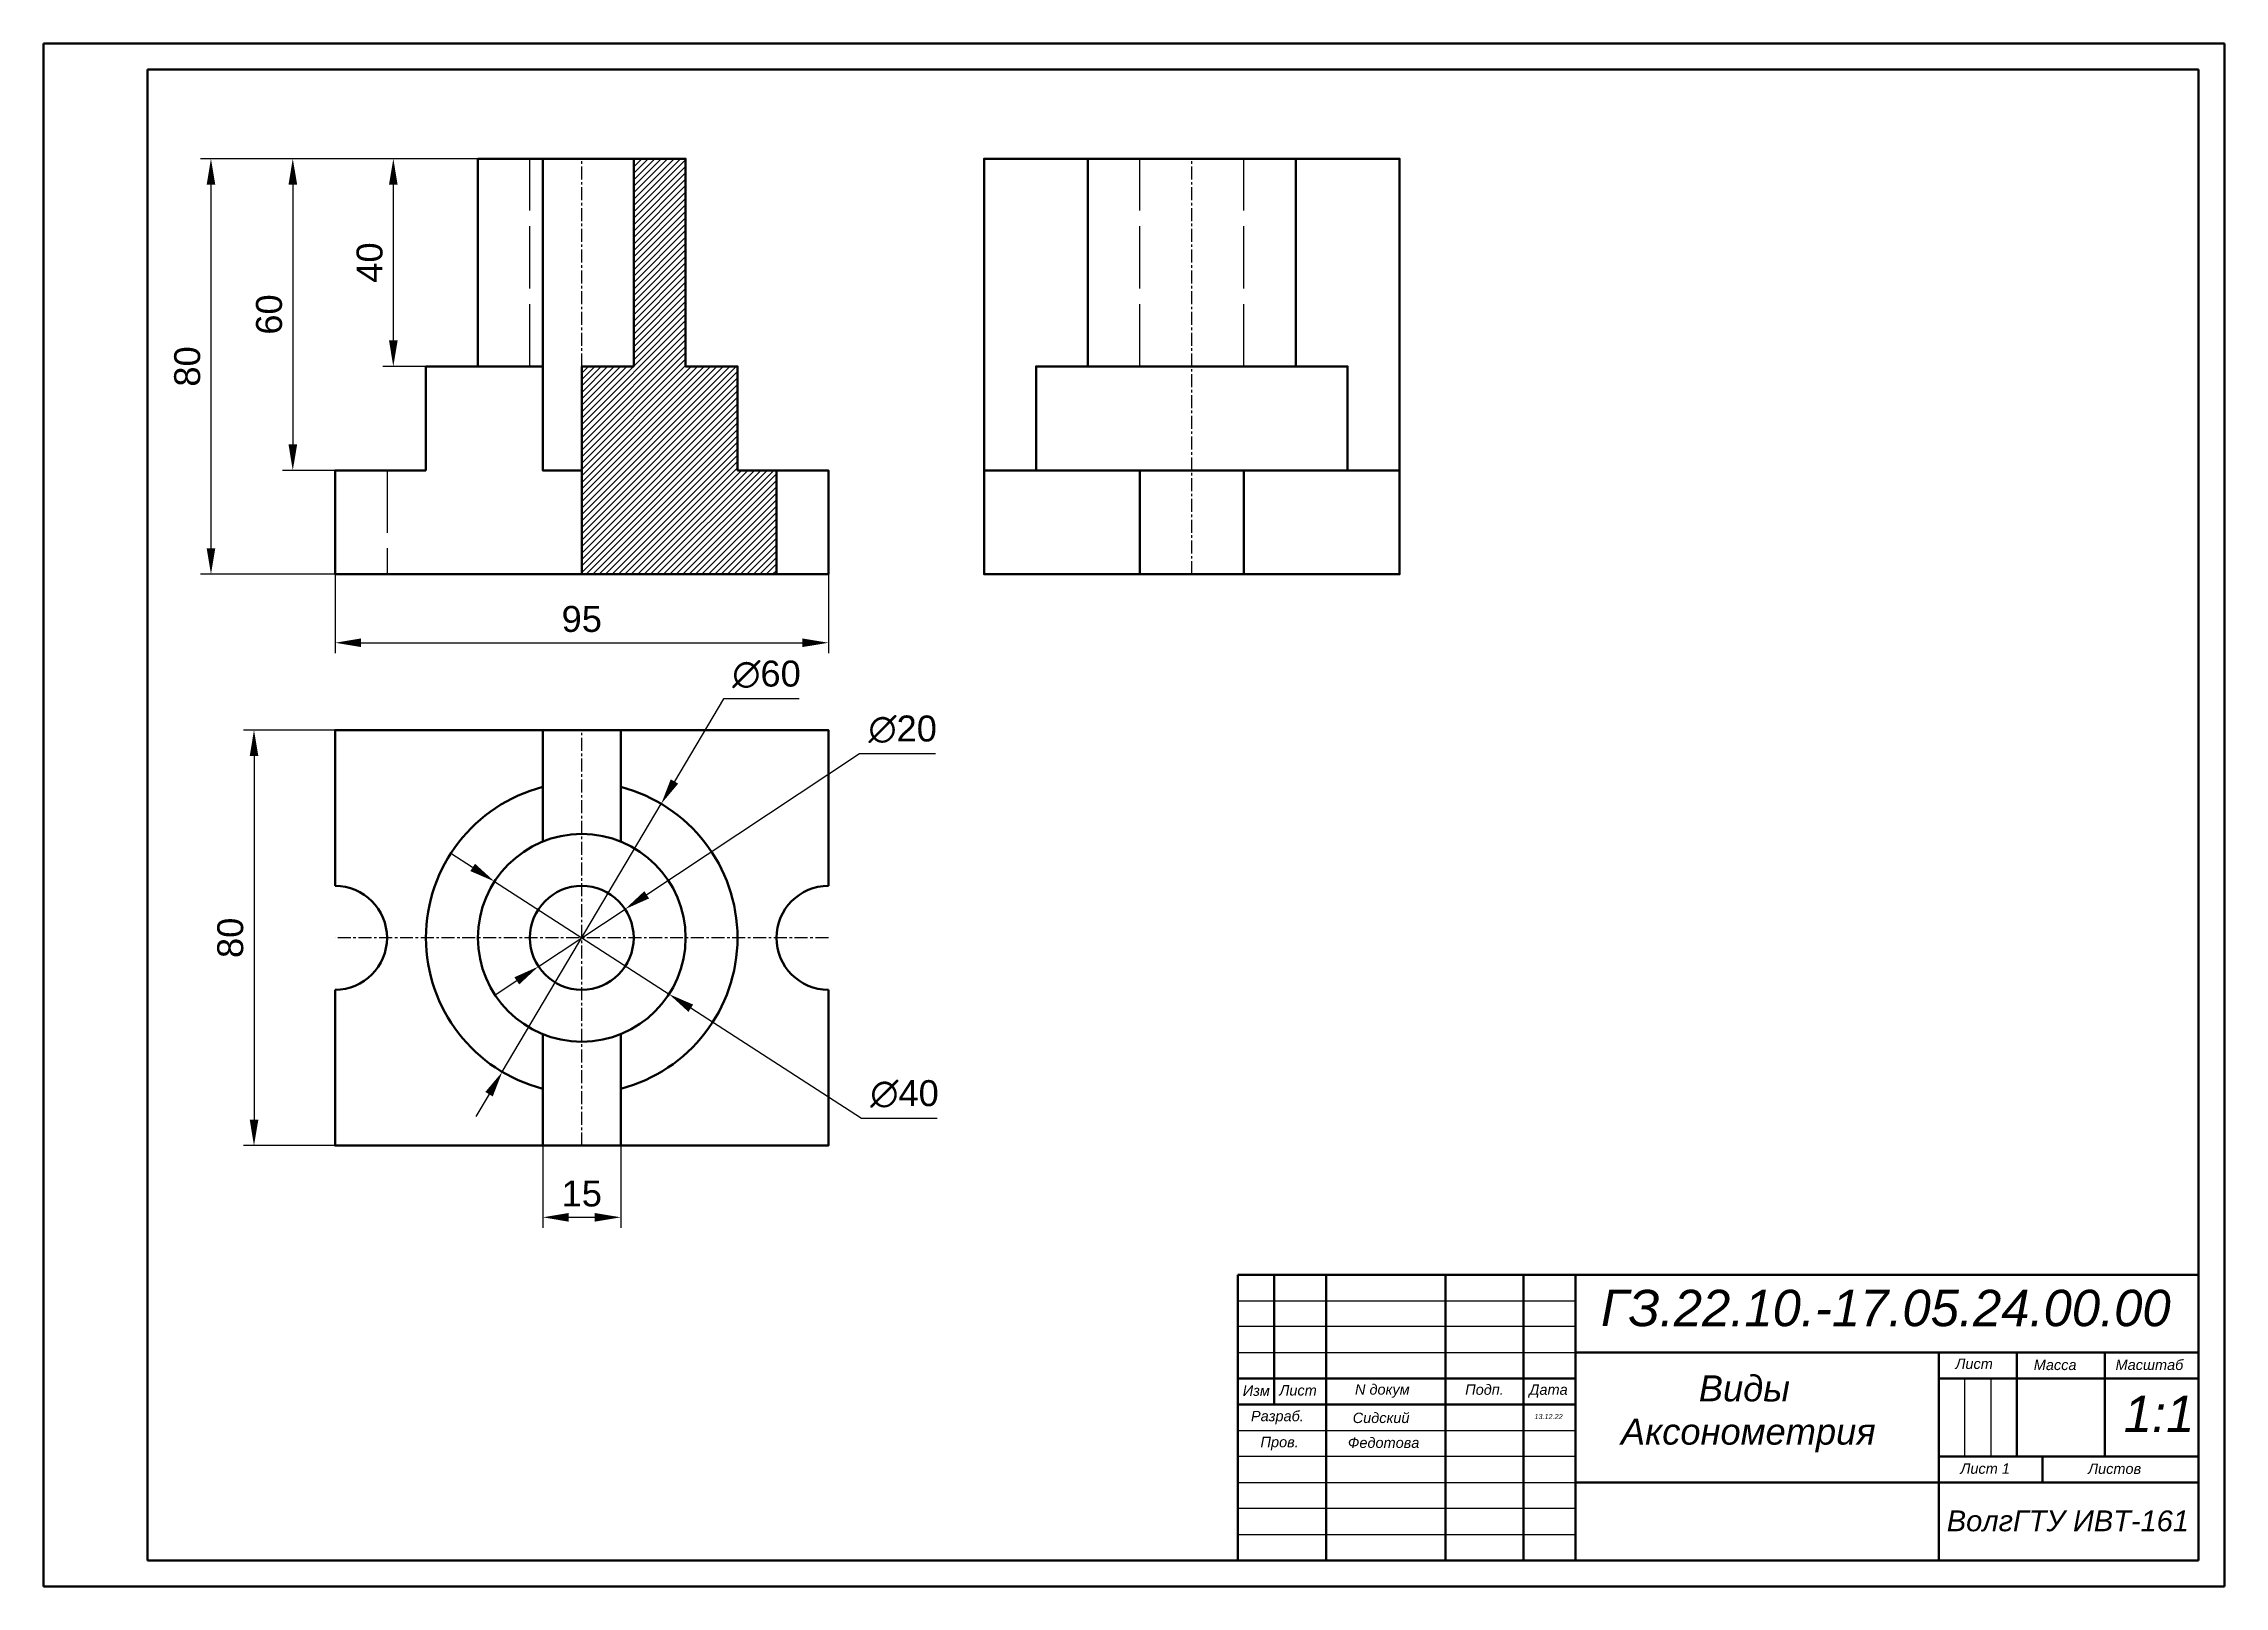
# Model space of a CAD drawing. Header units: inches. Extents: x -210 to 210, y 0 to 297.
import ezdxf

# ---------------------------------------------------------------- set-up
doc = ezdxf.new("R2010")
doc.units = ezdxf.units.IN
doc.header["$MEASUREMENT"] = 0
doc.linetypes.add('ACAD_ISO02W100', pattern=[15, 12, -3])
doc.linetypes.add('осеваяX2', pattern=[4, 2.5, -0.5, 0.5, -0.5])
for name, color, linetype, lineweight in [('Основные линии', 7, 'Continuous', 50), ('прерывистая', 7, 'ACAD_ISO02W100', 30), ('Пунктирные линии', 7, 'осеваяX2', 30), ('Размеры', 7, 'Continuous', 25), ('Тонкие линии', 7, 'Continuous', 30)]:
    doc.layers.add(name, color=color, linetype=linetype, lineweight=lineweight)
doc.styles.get("Standard").update_dxf_attribs({"font": 'arial.ttf'})
doc.dimstyles.new('Копия Standard', dxfattribs={"dimtxt": 5, "dimasz": 5, "dimexe": 2, "dimexo": 0, "dimgap": 2, "dimtad": 1, "dimtoh": 1, "dimdec": 0, "dimzin": 0, "dimdsep": 46, "dimtxsty": 'Standard', "dimcen": 0.09, "dimadec": 0, "dimazin": 0, "dimtfac": 1, "dimtdec": 0, "dimtmove": 0, "dimatfit": 3, "dimfxl": 1, "dimtolj": 1, "dimtzin": 0, "dimarcsym": 0})

# ---------------------------------------------------------------- blocks, each defined once
blk = doc.blocks.new('*D6')
at = {"layer": 'Defpoints', "color": 0, "transparency": 16777216}
for p in [(-153.86, 194.85), (-58.86, 194.85), (-58.86, 181.66)]:
    blk.add_point(p, dxfattribs=at)
at = {"layer": 'Размеры', "color": 0, "lineweight": -2, "transparency": 16777216}
for p, q in [((-153.86, 194.85), (-153.86, 179.66)), ((-58.86, 194.85), (-58.86, 179.66)), ((-148.86, 181.66), (-63.86, 181.66))]:
    blk.add_line(p, q, dxfattribs=at)
at = {"layer": 'Размеры', "color": 0, "transparency": 16777216}
for points in [[(-148.86, 182.49), (-148.86, 180.83), (-153.86, 181.66)], [(-63.86, 182.49), (-63.86, 180.83), (-58.86, 181.66)]]:
    blk.add_solid(points, dxfattribs=at)
at = {"layer": 'Размеры', "color": 0, "transparency": 16777216, "insert": (-106.36, 186.21), "char_height": 5, "attachment_point": 5}
blk.add_mtext('\\A1;95', dxfattribs=at)
blk = doc.blocks.new('*D7')
at = {"layer": 'Defpoints', "color": 0, "transparency": 16777216}
for p in [(-153.86, 164.85), (-169.48, 84.85), (-153.86, 84.85)]:
    blk.add_point(p, dxfattribs=at)
at = {"layer": 'Размеры', "color": 0, "lineweight": -2, "transparency": 16777216}
for p, q in [((-153.86, 164.85), (-171.48, 164.85)), ((-169.48, 159.85), (-169.48, 89.85)), ((-153.86, 84.85), (-171.48, 84.85))]:
    blk.add_line(p, q, dxfattribs=at)
at = {"layer": 'Размеры', "color": 0, "transparency": 16777216}
for points in [[(-170.31, 159.85), (-168.64, 159.85), (-169.48, 164.85)], [(-170.31, 89.85), (-168.64, 89.85), (-169.48, 84.85)]]:
    blk.add_solid(points, dxfattribs=at)
at = {"layer": 'Размеры', "color": 0, "transparency": 16777216, "insert": (-174.03, 124.85), "char_height": 5, "attachment_point": 5, "rotation": 90}
blk.add_mtext('\\A1;80', dxfattribs=at)
blk = doc.blocks.new('*D8')
at = {"layer": 'Defpoints', "color": 0, "transparency": 16777216}
for p in [(-113.86, 84.85), (-98.86, 84.85), (-98.86, 71.05)]:
    blk.add_point(p, dxfattribs=at)
at = {"layer": 'Размеры', "color": 0, "lineweight": -2, "transparency": 16777216}
for p, q in [((-113.86, 84.85), (-113.86, 69.05)), ((-98.86, 84.85), (-98.86, 69.05)), ((-108.86, 71.05), (-103.86, 71.05))]:
    blk.add_line(p, q, dxfattribs=at)
at = {"layer": 'Размеры', "color": 0, "transparency": 16777216}
for points in [[(-108.86, 71.88), (-108.86, 70.21), (-113.86, 71.05)], [(-103.86, 71.88), (-103.86, 70.21), (-98.86, 71.05)]]:
    blk.add_solid(points, dxfattribs=at)
at = {"layer": 'Размеры', "color": 0, "transparency": 16777216, "insert": (-106.36, 75.6), "char_height": 5, "attachment_point": 5}
blk.add_mtext('\\A1;15', dxfattribs=at)
blk = doc.blocks.new('*D9')
at = {"layer": 'Defpoints', "color": 0, "transparency": 16777216}
for p in [(-98.02, 130.37), (-114.7, 119.33)]:
    blk.add_point(p, dxfattribs=at)
at = {"layer": 'Размеры', "color": 0, "lineweight": -2, "transparency": 16777216}
for p, q in [((-52.84, 160.3), (-93.85, 133.14)), ((-38.26, 160.3), (-52.84, 160.3)), ((-114.7, 119.33), (-98.02, 130.37)), ((-118.87, 116.57), (-123.03, 113.81))]:
    blk.add_line(p, q, dxfattribs=at)
at = {"layer": 'Размеры', "color": 0, "transparency": 16777216}
for points in [[(-94.31, 133.83), (-93.39, 132.44), (-98.02, 130.37)], [(-119.33, 117.26), (-118.41, 115.88), (-114.7, 119.33)]]:
    blk.add_solid(points, dxfattribs=at)
at = {"layer": 'Размеры', "color": 0, "transparency": 16777216, "insert": (-44.55, 164.99), "char_height": 5, "attachment_point": 5}
blk.add_mtext('\\A1;∅20', dxfattribs=at)
blk = doc.blocks.new('*D10')
at = {"layer": 'Defpoints', "color": 0, "transparency": 16777216}
for p in [(-123.17, 135.7), (-89.55, 114.01)]:
    blk.add_point(p, dxfattribs=at)
at = {"layer": 'Размеры', "color": 0, "lineweight": -2, "transparency": 16777216}
for p, q in [((-127.37, 138.41), (-131.57, 141.12)), ((-123.17, 135.7), (-89.55, 114.01)), ((-52.49, 90.09), (-85.35, 111.3)), ((-37.9, 90.09), (-52.49, 90.09))]:
    blk.add_line(p, q, dxfattribs=at)
at = {"layer": 'Размеры', "color": 0, "transparency": 16777216}
for points in [[(-126.91, 139.11), (-127.82, 137.71), (-123.17, 135.7)], [(-84.9, 112), (-85.8, 110.6), (-89.55, 114.01)]]:
    blk.add_solid(points, dxfattribs=at)
at = {"layer": 'Размеры', "color": 0, "transparency": 16777216, "insert": (-44.19, 94.79), "char_height": 5, "attachment_point": 5}
blk.add_mtext('\\A1;∅40', dxfattribs=at)
blk = doc.blocks.new('*D11')
at = {"layer": 'Defpoints', "color": 0, "transparency": 16777216}
for p in [(-91.05, 150.65), (-121.66, 99.05)]:
    blk.add_point(p, dxfattribs=at)
at = {"layer": 'Размеры', "color": 0, "lineweight": -2, "transparency": 16777216}
for p, q in [((-79.06, 170.87), (-88.5, 154.96)), ((-64.48, 170.87), (-79.06, 170.87)), ((-121.66, 99.05), (-91.05, 150.65)), ((-124.22, 94.75), (-126.77, 90.45))]:
    blk.add_line(p, q, dxfattribs=at)
at = {"layer": 'Размеры', "color": 0, "transparency": 16777216}
for points in [[(-89.22, 155.38), (-87.79, 154.53), (-91.05, 150.65)], [(-124.93, 95.18), (-123.5, 94.32), (-121.66, 99.05)]]:
    blk.add_solid(points, dxfattribs=at)
at = {"layer": 'Размеры', "color": 0, "transparency": 16777216, "insert": (-70.77, 175.56), "char_height": 5, "attachment_point": 5}
blk.add_mtext('\\A1;∅60', dxfattribs=at)
blk = doc.blocks.new('*D13')
at = {"layer": 'Defpoints', "color": 0, "transparency": 16777216}
for p in [(-126.36, 274.85), (-142.65, 234.85), (-126.36, 234.85)]:
    blk.add_point(p, dxfattribs=at)
at = {"layer": 'Размеры', "color": 0, "lineweight": -2, "transparency": 16777216}
for p, q in [((-126.36, 274.85), (-144.65, 274.85)), ((-142.65, 269.85), (-142.65, 239.85)), ((-126.36, 234.85), (-144.65, 234.85))]:
    blk.add_line(p, q, dxfattribs=at)
at = {"layer": 'Размеры', "color": 0, "transparency": 16777216}
for points in [[(-143.48, 269.85), (-141.82, 269.85), (-142.65, 274.85)], [(-143.48, 239.85), (-141.82, 239.85), (-142.65, 234.85)]]:
    blk.add_solid(points, dxfattribs=at)
at = {"layer": 'Размеры', "color": 0, "transparency": 16777216, "insert": (-147.2, 254.85), "char_height": 5, "attachment_point": 5, "rotation": 90}
blk.add_mtext('\\A1;40', dxfattribs=at)
blk = doc.blocks.new('*D14')
at = {"layer": 'Defpoints', "color": 0, "transparency": 16777216}
for p in [(-126.36, 274.85), (-162.01, 214.85), (-136.36, 214.85)]:
    blk.add_point(p, dxfattribs=at)
at = {"layer": 'Размеры', "color": 0, "lineweight": -2, "transparency": 16777216}
for p, q in [((-126.36, 274.85), (-164.01, 274.85)), ((-162.01, 269.85), (-162.01, 219.85)), ((-136.36, 214.85), (-164.01, 214.85))]:
    blk.add_line(p, q, dxfattribs=at)
at = {"layer": 'Размеры', "color": 0, "transparency": 16777216}
for points in [[(-162.84, 269.85), (-161.17, 269.85), (-162.01, 274.85)], [(-162.84, 219.85), (-161.17, 219.85), (-162.01, 214.85)]]:
    blk.add_solid(points, dxfattribs=at)
at = {"layer": 'Размеры', "color": 0, "transparency": 16777216, "insert": (-166.56, 244.85), "char_height": 5, "attachment_point": 5, "rotation": 90}
blk.add_mtext('\\A1;60', dxfattribs=at)
blk = doc.blocks.new('*D16')
at = {"layer": 'Defpoints', "color": 0, "transparency": 16777216}
for p in [(-126.36, 274.85), (-177.77, 194.85), (-126.36, 194.85)]:
    blk.add_point(p, dxfattribs=at)
at = {"layer": 'Размеры', "color": 0, "lineweight": -2, "transparency": 16777216}
for p, q in [((-126.36, 274.85), (-179.77, 274.85)), ((-177.77, 269.85), (-177.77, 199.85)), ((-126.36, 194.85), (-179.77, 194.85))]:
    blk.add_line(p, q, dxfattribs=at)
at = {"layer": 'Размеры', "color": 0, "transparency": 16777216}
for points in [[(-178.6, 269.85), (-176.94, 269.85), (-177.77, 274.85)], [(-178.6, 199.85), (-176.94, 199.85), (-177.77, 194.85)]]:
    blk.add_solid(points, dxfattribs=at)
at = {"layer": 'Размеры', "color": 0, "transparency": 16777216, "insert": (-182.32, 234.85), "char_height": 5, "attachment_point": 5, "rotation": 90}
blk.add_mtext('\\A1;80', dxfattribs=at)

msp = doc.modelspace()

# ---------------------------------------------------------------- hatches: boundary and pattern name
at = {"layer": 'прерывистая', "transparency": 33554687}
h = msp.add_hatch(dxfattribs=at)
h.set_pattern_fill('ANSI31', color=256, scale=7)
h.set_pattern_definition([(45, (-210, 0), (-0.6187184, 0.6187184), [])])
h.paths.add_polyline_path([(-68.86, 214.85), (-106.36, 214.85), (-106.36, 194.85), (-68.86, 194.85)])
h.paths.add_polyline_path([(-76.36, 234.85), (-106.36, 234.85), (-106.36, 214.85), (-76.36, 214.85)])
h.paths.add_polyline_path([(-86.36, 274.85), (-96.36, 274.85), (-96.36, 234.85), (-86.36, 234.85)])

# ---------------------------------------------------------------- linework, layer by layer
at = {"layer": 'Основные линии'}
for p, q in [((0, 297), (-210, 297)), ((-210, 0), (-210, 297)), ((210, 297), (0, 297)), ((210, 0), (210, 297)), ((205, 292), (-190, 292)), ((-190, 292), (-190, 5)), ((205, 5), (205, 292)), ((21.14, 194.85), (21.14, 214.85)), ((11.14, 194.85), (16.14, 194.85)), ((-113.86, 106.31), (-113.86, 84.85)), ((20, 60), (205, 60)), ((20, 60), (27, 60)), ((20, 60), (27, 60)), ((20, 60), (20, 4.79)), ((27, 60), (37, 60)), ((27, 60), (27, 35)), ((37, 60), (37, 5)), ((37, 60), (60, 60)), ((60, 60), (60, 5)), ((60, 60), (75, 60)), ((75, 60), (75, 5)), ((85, 5), (85, 60)), ((85, 45), (205, 45)), ((155, 5), (155, 45)), ((170, 25), (170, 45)), ((187, 40), (187, 45)), ((187, 45), (187, 25)), ((205, 45), (205, 20)), ((205, 45), (205, 40)), ((85, 40), (20, 40)), ((205, 40), (155, 40)), ((155, 40), (155, 25)), ((205, 40), (187, 40)), ((20, 35), (85, 35)), ((155, 25), (205, 25)), ((187, 25), (170, 25)), ((175, 20), (175, 25)), ((205, 20), (85, 20)), ((-190, 5), (205, 5)), ((75, 5), (90, 5)), ((75, 5), (85, 5)), ((85, 5), (155, 5)), ((0, 0), (-210, 0)), ((0, 0), (210, 0))]:
    msp.add_line(p, q, dxfattribs=at)
for points in [[(-76.36, 214.85), (-76.36, 234.85), (-86.36, 234.85), (-86.36, 234.85), (-86.36, 274.85), (-126.36, 274.85), (-126.36, 234.85), (-113.86, 234.85), (-136.36, 234.85), (-136.36, 214.85)], [(-98.86, 274.85), (-113.86, 274.85), (-113.86, 214.85), (-106.36, 214.85)], [(-96.36, 234.85), (-96.36, 234.85), (-96.36, 274.85)], [(-28.86, 194.85), (51.14, 194.85), (51.14, 274.85), (-28.86, 274.85), (-28.86, 194.85), (-28.86, 194.85), (-28.86, 214.85), (51.14, 214.85)], [(11.14, 234.85), (31.14, 234.85), (31.14, 274.85), (-8.86, 274.85), (-8.86, 234.85), (31.14, 234.85)], [(-96.36, 234.85), (-106.36, 234.85)], [(-106.36, 234.85), (-106.36, 194.85)], [(-136.36, 214.85), (-153.86, 214.85), (-153.86, 194.85), (-58.86, 194.85), (-58.86, 214.85), (-76.36, 214.85)], [(-68.86, 214.85), (-68.86, 214.85), (-68.86, 194.85)], [(6.14, 194.85), (1.14, 194.85), (1.14, 214.85)], [(-153.86, 164.85), (-153.86, 164.85), (-58.86, 164.85), (-58.86, 134.85)], [(-153.86, 134.85), (-153.86, 164.85)], [(-113.86, 164.85), (-113.86, 143.39)], [(-98.86, 164.85), (-98.86, 143.39)], [(-58.86, 114.85), (-58.86, 84.85), (-153.86, 84.85), (-153.86, 114.85)], [(-98.86, 106.31), (-98.86, 84.85)]]:
    msp.add_lwpolyline(points, dxfattribs=at)
msp.add_lwpolyline([(11.14, 214.85), (41.14, 214.85), (41.14, 234.85), (11.14, 234.85), (-18.86, 234.85), (-18.86, 214.85)], close=True, dxfattribs=at)
for radius in [20, 10]:
    msp.add_circle((-106.36, 124.85), radius, dxfattribs=at)
for centre, radius, start, end in [((-106.36, 124.85), 30, 104.4775, 255.5225), ((-106.36, 124.85), 30, 284.4775, 75.5225), ((-153.86, 124.85), 10, 270, 90), ((-58.86, 124.85), 10, 90, 270)]:
    msp.add_arc(centre, radius, start, end, dxfattribs=at)
at = {"layer": 'прерывистая'}
for points in [[(-116.36, 234.85), (-116.36, 234.85), (-116.36, 274.85)], [(1.14, 234.85), (1.14, 274.85)], [(21.14, 234.85), (21.14, 274.85)], [(-143.86, 214.85), (-143.86, 214.85), (-143.86, 194.85)]]:
    msp.add_lwpolyline(points, dxfattribs=at)
at = {"layer": 'Пунктирные линии'}
msp.add_line((-106.36, 234.85), (-106.36, 274.85), dxfattribs=at)
for points in [[(11.14, 194.85), (11.14, 274.85)], [(-106.36, 84.85), (-106.36, 164.85)], [(-58.86, 124.85), (-153.86, 124.85)]]:
    msp.add_lwpolyline(points, dxfattribs=at)
at = {"layer": 'Размеры'}
msp.add_line((-210, 297), (-190, 297), dxfattribs=at)
msp.add_lwpolyline([(-106.36, 194.85), (-106.36, 207.14)], dxfattribs=at)
at = {"layer": 'Тонкие линии'}
for p, q in [((20, 55), (85, 55)), ((85, 55), (85, 50)), ((85, 50), (20, 50)), ((20, 50), (20, 45)), ((20, 45), (85, 45)), ((85, 45), (85, 40)), ((20, 40), (20, 30)), ((160, 25), (160, 40)), ((160, 40), (165, 40)), ((165, 40), (165, 25)), ((20, 30), (85, 30)), ((85, 30), (85, 25)), ((85, 25), (20, 25)), ((20, 25), (20, 20)), ((20, 20), (85, 20)), ((85, 20), (85, 15)), ((85, 15), (20, 15)), ((20, 15), (20, 10)), ((20, 10), (85, 10))]:
    msp.add_line(p, q, dxfattribs=at)

# ---------------------------------------------------------------- texts
at = {"layer": 'Размеры', "attachment_point": 1}
for s, width, heights, insert, char_height in [('{\\fArial|b0|i1|c204|p34;ГЗ.22.10.-17.05.24.00.00}', 120, [14.59], (89.93, 57.09), 7), ('{\\fArial|b0|i1|c204|p34;Лист}', 15, [4.53], (158.21, 43.85), 2), ('{\\fArial|b0|i1|c204|p34;Масса}', 17, [0], (173.29, 43.64), 2), ('{\\fArial|b0|i1|c204|p34;Масштаб}', 18, [2.07], (189.04, 43.65), 2), ('{\\fArial|b0|i1|c204|p34;Изм}', 7, [0], (20.95, 38.68), 2), ('{\\fArial|b0|i1|c204|p34;Лист}', 10, [0], (28.01, 38.74), 2), ('{\\fArial|b0|i1|c204|p34;N докум}', 23, [0], (42.56, 38.91), 2), ('{\\fArial|b0|i1|c204|p34;Подп.}', 15, [0], (63.78, 38.88), 2), ('{\\fArial|b0|i1|c204|p34;Дата}', 10, [0], (76.12, 38.88), 2), ('\\pi15;{\\fArial|b0|i1|c204|p34;Виды\\P\\pi0;Аксонометрия}', 70, [0], (93.78, 40.62), 5), ('{\\fArial|b0|i1|c204|p34;Разраб.}', 17, [0], (22.53, 33.79), 2), ('{\\fArial|b0|i1|c204|p34;1:1}', 18, [0], (190.61, 36.7), 7), ('{\\fArial|b0|i1|c204|p34;Сидский}', 23, [0], (42.12, 33.44), 2), ('{\\fArial|b0|i1|c204|p34;13.12.22}', 9.3489, [0], (77.12, 33.2), 1), ('{\\fArial|b0|i1|c204|p34;Пров.}', 17, [0], (24.36, 28.79), 2), ('{\\fArial|b0|i1|c204|p34;Федотова}', 23, [0], (41.19, 28.66), 2), ('{\\fArial|b0|i1|c204|p34;Лист 1}', 20, [0], (159.17, 23.67), 2), ('{\\fArial|b0|i1|c204|p34;Листов}', 30, [0], (183.76, 23.65), 2), ('{\\fArial|b0|i1|c204|p34;ВолгГТУ ИВТ-161}', 95.1919, [0], (156.54, 14.61), 4)]:
    msp.add_mtext_dynamic_manual_height_columns(s, width=width, gutter_width=1, heights=heights, dxfattribs=dict(at, insert=insert, char_height=char_height))

# ---------------------------------------------------------------- dimensions: what is measured, and where the dimension line sits
at = {"layer": 'Размеры'}
for base, p1, p2, picture, middle in [((-177.77, 194.85), (-126.36, 274.85), (-126.36, 194.85), '*D16', (-182.32, 234.85)), ((-162.01, 214.85), (-126.36, 274.85), (-136.36, 214.85), '*D14', (-166.56, 244.85)), ((-142.65, 234.85), (-126.36, 274.85), (-126.36, 234.85), '*D13', (-147.2, 254.85)), ((-169.48, 84.85), (-153.86, 164.85), (-153.86, 84.85), '*D7', (-174.03, 124.85))]:
    dim = msp.add_linear_dim(base=base, p1=p1, p2=p2, angle=90, dimstyle='Копия Standard', dxfattribs=at)
    dim.commit()
    dim.dimension.update_dxf_attribs({"geometry": picture, "text_midpoint": middle})
for base, p1, p2, picture, middle in [((-58.86, 181.66), (-153.86, 194.85), (-58.86, 194.85), '*D6', (-106.36, 186.21)), ((-98.86, 71.05), (-113.86, 84.85), (-98.86, 84.85), '*D8', (-106.36, 75.6))]:
    dim = msp.add_linear_dim(base=base, p1=p1, p2=p2, dimstyle='Копия Standard', dxfattribs=at)
    dim.commit()
    dim.dimension.update_dxf_attribs({"geometry": picture, "text_midpoint": middle})
for p1, p2, picture, middle in [((-121.66, 99.05), (-91.05, 150.65), '*D11', (-70.77, 170.87)), ((-114.7, 119.33), (-98.02, 130.37), '*D9', (-44.55, 160.3)), ((-123.17, 135.7), (-89.55, 114.01), '*D10', (-44.19, 90.09))]:
    dim = msp.add_diameter_dim_2p(p1=p1, p2=p2, dimstyle='Копия Standard', dxfattribs=at)
    dim.commit()
    dim.dimension.update_dxf_attribs({"geometry": picture, "text_midpoint": middle, "dimtype": 163})

doc.saveas('drawing.dxf')
